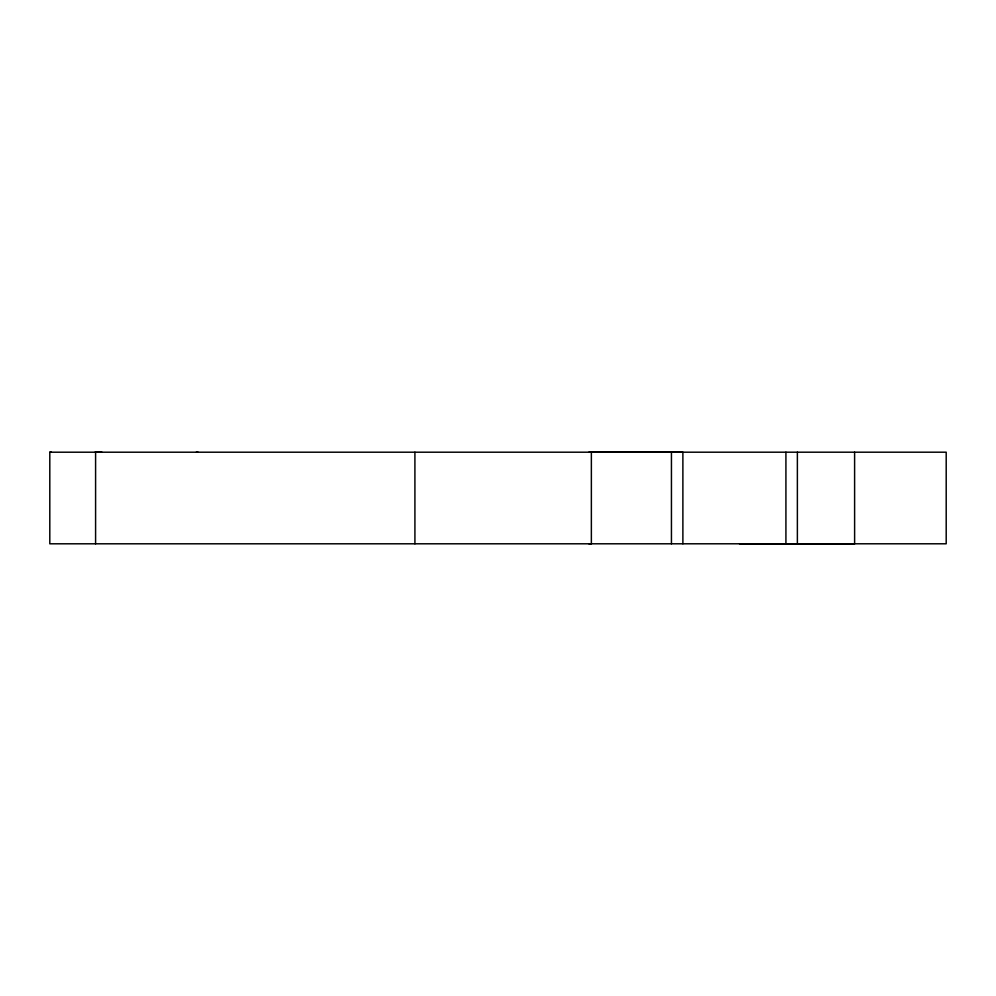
<?xml version="1.0" encoding="UTF-8"?>
<svg xmlns="http://www.w3.org/2000/svg" width="996" height="996" viewBox="0 0 996 996"><rect width="100%" height="100%" fill="white"/><g stroke="black" fill="none" stroke-linecap="round" stroke-linejoin="round"><path stroke-width="1.49" d="M739.567 543.791L854.618 543.791L854.605 452.196M588.873 452.209L682.883 452.196L682.883 543.791M588.873 543.804L591.363 543.791L591.363 452.209M49.8 452.209L946.2 452.196L946.2 543.791L49.8 543.804L49.8 452.209L51.356 452.209M95.018 452.209L101.928 452.209M196.299 452.209L198.055 452.209M797.373 452.196L797.373 543.791M785.919 452.196L785.919 543.791M671.441 452.196L671.441 543.791M414.909 452.209L414.921 543.804M95.591 452.209L95.591 543.804"/></g></svg>
